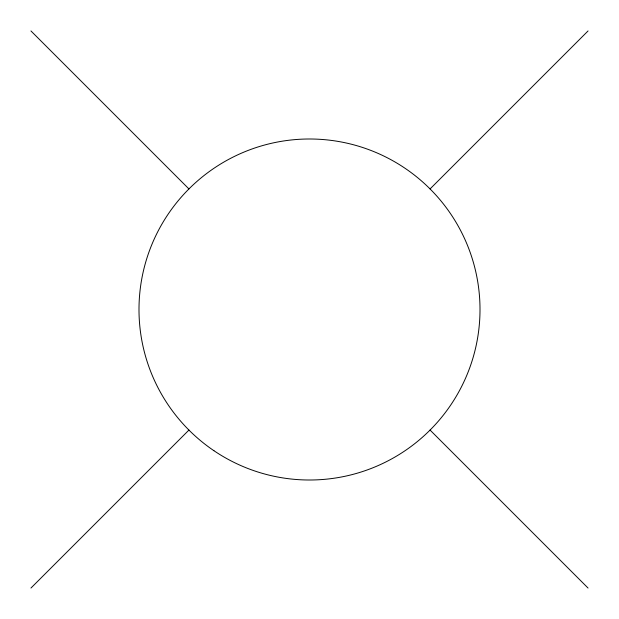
<?xml version="1.0" encoding="UTF-8"?>
<svg xmlns="http://www.w3.org/2000/svg" width="619" height="619" viewBox="0 0 619 619"><rect width="100%" height="100%" fill="white"/><g stroke="black" fill="none" stroke-linecap="round" stroke-linejoin="round"><path stroke-width="0.93" d="M30.95 588.05L188.934 430.066M430.066 188.934L588.05 30.95M30.95 30.95L188.934 188.934M430.066 430.066L588.05 588.05M213.926 450.702A170.504 170.504 0 0 0 479.57 321.663A170.504 170.504 0 0 0 234.996 156.135A170.504 170.504 0 0 0 213.926 450.702"/></g></svg>
